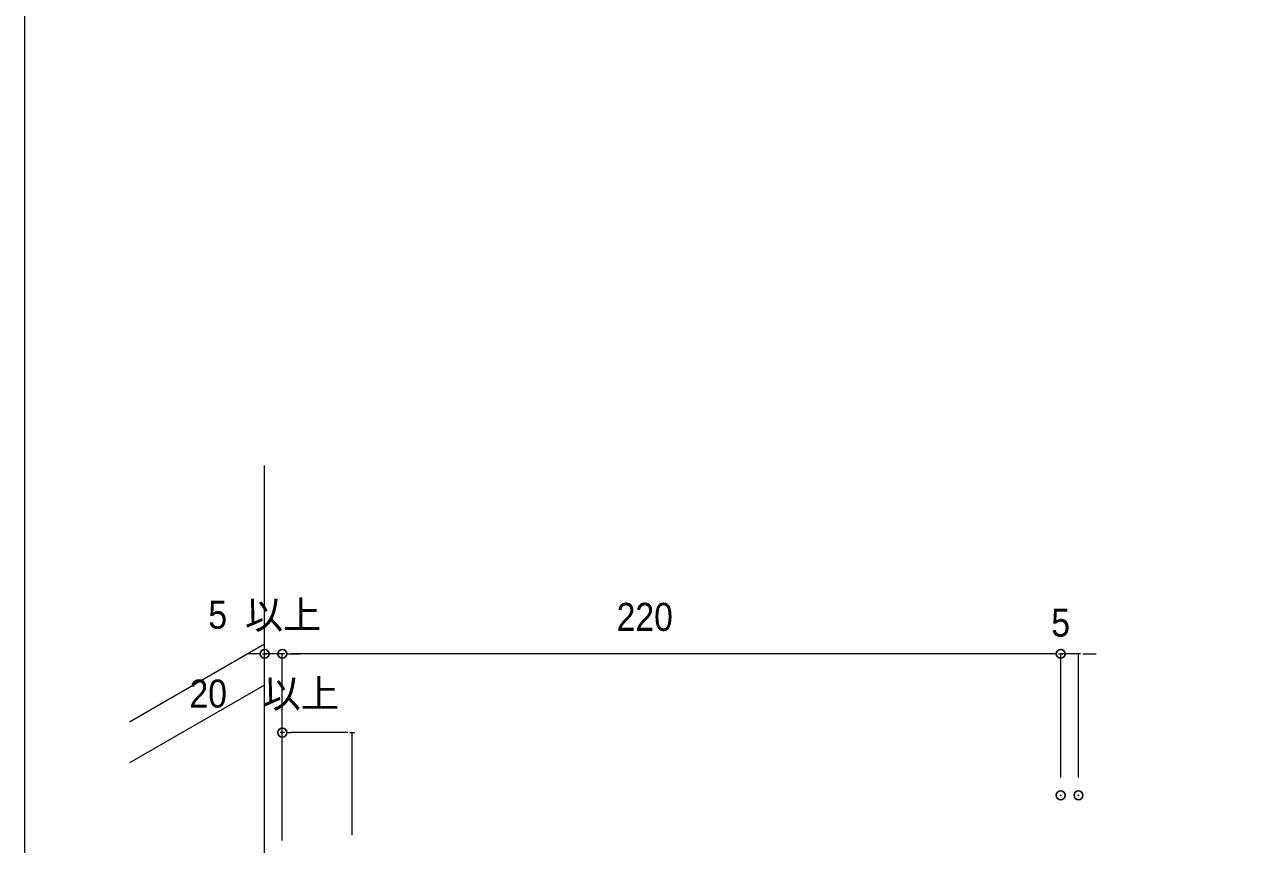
# Model space of a CAD drawing. Units: millimetres, scale not verified. Extents: x -4750 to 4750, y -3000 to 3000.
# Drawn here: x -2500 to -2151.1, y -1974.6 to -1742.8 of the extents above; entities that cross this region are included whole.
import ezdxf
from ezdxf.enums import TextEntityAlignment as Align

# ---------------------------------------------------------------- set-up
doc = ezdxf.new("R2010")
doc.units = ezdxf.units.MM
doc.header["$LTSCALE"] = 5
doc.header["$PDMODE"] = 32
doc.header["$PDSIZE"] = 2.5
for name, color, linetype, lineweight in [('0-3_一般', 7, 'Continuous', 9), ('0-4_0', 7, 'Continuous', 9), ('0-5_図枠', 7, 'Continuous', 9), ('0-7_寸法', 7, 'Continuous', 9)]:
    doc.layers.add(name, color=color, linetype=linetype, lineweight=lineweight)
doc.layers.add('0-9_Defpoints', color=7, linetype='Continuous')
doc.styles.add('Osaka', font='')
doc.styles.get('Osaka').set_extended_font_data('Osaka')

# ---------------------------------------------------------------- blocks, each defined once
blk = doc.blocks.new('_DOT')
at = {"layer": '0-4_0'}
for p, q in [((-10, 0), (-20, 0)), ((-5, 0), (5, 0))]:
    blk.add_line(p, q, dxfattribs=at)

msp = doc.modelspace()

# ---------------------------------------------------------------- linework, layer by layer
at = {"layer": '0-3_一般'}
msp.add_line((-2432.201, -2059.806), (-2432.201, -1867.488), dxfattribs=at)
msp.add_line((-2432.201, -2059.806), (-2432.201, -1867.488), dxfattribs=at)
msp.add_line((-2432.201, -2059.806), (-2432.201, -1867.488), dxfattribs=at)
at = {"layer": '0-3_一般', "color": 134}
for p, q in [((-2432.201, -1918.037), (-2470.381, -1940.08)), ((-2432.201, -1929.584), (-2470.381, -1951.627))]:
    msp.add_line(p, q, dxfattribs=at)
at = {"layer": '0-5_図枠'}
msp.add_lwpolyline([(-2500, -1067.501), (-500, -1067.501), (-500, -2367.501), (-2500, -2367.501)], close=True, dxfattribs=at)
at = {"layer": '0-7_寸法'}
for p, q in [((-2434.705, -1920.764), (-2437.209, -1920.764)), ((-2432.201, -1972.313), (-2432.201, -1920.764)), ((-2427.201, -1920.764), (-2432.201, -1920.764)), ((-2427.201, -1973.504), (-2427.201, -1920.764)), ((-2427.201, -1973.504), (-2427.201, -1920.764)), ((-2209.705, -1920.764), (-2424.698, -1920.764)), ((-2424.698, -1920.764), (-2422.194, -1920.764)), ((-2209.705, -1920.764), (-2212.209, -1920.764)), ((-2207.201, -1955.764), (-2207.201, -1920.764)), ((-2207.201, -1955.764), (-2207.201, -1920.764)), ((-2202.201, -1920.764), (-2207.201, -1920.764)), ((-2202.201, -1955.764), (-2202.201, -1920.764)), ((-2199.698, -1920.764), (-2197.194, -1920.764)), ((-2427.201, -1973.504), (-2427.201, -1943.042)), ((-2409.968, -1943.042), (-2424.698, -1943.042)), ((-2407.465, -1972.008), (-2407.465, -1943.042))]:
    msp.add_line(p, q, dxfattribs=at)
at = {"layer": '0-9_Defpoints'}
for p in [(-2432.201, -1920.764), (-2427.201, -1920.764), (-2207.201, -1920.764), (-2427.201, -1943.042), (-2207.201, -1960.764), (-2202.201, -1960.764)]:
    msp.add_point(p, dxfattribs=at)

# ---------------------------------------------------------------- block references
at = {"layer": '0-7_寸法', "xscale": 0.1251862, "yscale": 0.1251862}
for p in [(-2432.201, -1920.764), (-2207.201, -1920.764), (-2207.201, -1920.764), (-2407.465, -1943.042)]:
    msp.add_blockref('_DOT', p, dxfattribs=at)
at = {"layer": '0-7_寸法', "xscale": 0.1251862, "yscale": 0.1251862, "rotation": 180}
for p in [(-2427.201, -1920.764), (-2427.201, -1920.764), (-2202.201, -1920.764), (-2427.201, -1943.042)]:
    msp.add_blockref('_DOT', p, dxfattribs=at)

# ---------------------------------------------------------------- texts
at = {"layer": '0-7_寸法', "style": 'Osaka'}
for p in [(-2437.756, -1916.052), (-2432.751, -1938.33)]:
    msp.add_text('以上', height=7.918, dxfattribs=at).set_placement(p, align=Align.BOTTOM_LEFT)
at = {"layer": '0-7_寸法', "style": 'Osaka', "width": 0.9}
for s, p in [('5', (-2448.098, -1916.052)), ('220', (-2332.714, -1916.638)), ('5', (-2209.872, -1918.264)), ('20', (-2453.435, -1938.33))]:
    msp.add_text(s, height=7.918, dxfattribs=at).set_placement(p, align=Align.BOTTOM_LEFT)

doc.saveas('drawing.dxf')
